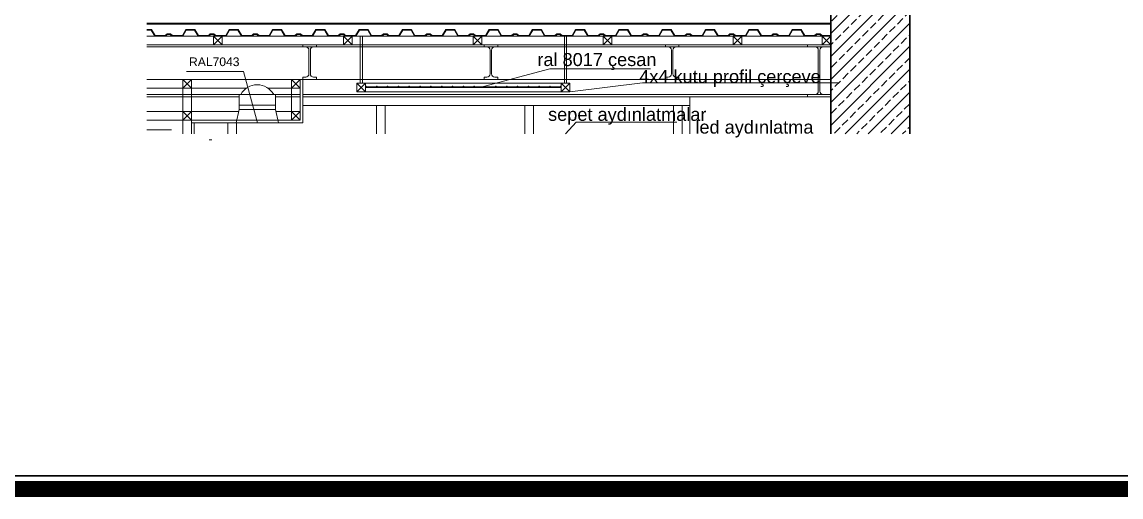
# Model space of a CAD drawing. Header units: millimetres. Extents: x 54215 to 67697, y 23496 to 56611.
# Drawn here: x 59759 to 60266, y 32174 to 32393 of the extents above; entities that cross this region are included whole.
import ezdxf

# ---------------------------------------------------------------- set-up
doc = ezdxf.new("R2010")
doc.units = ezdxf.units.MM
doc.layers.add('0 rölöve', color=7, linetype='Continuous', true_color=0xf1380e)
for name, color, linetype, lineweight in [('no3_ahsap gorunus arka ince', 53, 'Continuous', 15), ('no3_ahsap gorunus arka kalın', 43, 'Continuous', 15), ('no3_duvar kaplama', 8, 'Continuous', 0), ('no3_duvar mevcut', 4, 'Continuous', 35), ('no3_döşeme kaplama', 8, 'Continuous', 0), ('no3_kutu profil gorunus', 8, 'Continuous', 0), ('no3_kutuprofil kesit', 74, 'Continuous', 18), ('no3_lejand', 255, 'Continuous', 13), ('no3_tavan aydınlatma', 50, 'Continuous', 13), ('no3_yazı duvar', 152, 'Continuous', 0)]:
    doc.layers.add(name, color=color, linetype=linetype, lineweight=lineweight)
doc.layers.add('no3_alçıpan kesit', color=7, linetype='Continuous', lineweight=20, true_color=0xf5003d)
doc.styles.get("Standard").update_dxf_attribs({"font": 'arial.ttf'})

# ---------------------------------------------------------------- blocks, each defined once
blk = doc.blocks.new('çesan tavanbıdı')
at = {"layer": 'no3_kutu profil gorunus'}
for p, q in [((1977.78, 4837.69), (1977.78, 4859.38)), ((1978.78, 4837.69), (1978.78, 4859.38)), ((2072.08, 4837.69), (2072.08, 4859.38)), ((2073.08, 4837.69), (2073.08, 4859.38)), ((1980.28, 4837.69), (2070.58, 4837.69)), ((2070.58, 4835.99), (1980.28, 4835.99)), ((2070.58, 4835.69), (1980.28, 4835.69)), ((2070.58, 4833.69), (1980.28, 4833.69))]:
    blk.add_line(p, q, dxfattribs=at)
for centre in [(1980.43, 4836.14), (1985.43, 4836.14), (1990.43, 4836.14), (1995.43, 4836.14), (2000.43, 4836.14), (2005.43, 4836.14), (2010.43, 4836.14), (2015.43, 4836.14), (2020.43, 4836.14), (2025.43, 4836.14), (2030.43, 4836.14), (2035.43, 4836.14), (2040.43, 4836.14), (2045.43, 4836.14), (2050.43, 4836.14), (2055.43, 4836.14), (2060.43, 4836.14), (2065.43, 4836.14), (2070.43, 4836.14)]:
    blk.add_circle(centre, 0.15, dxfattribs=at)
at = {"layer": 'no3_kutuprofil kesit'}
for p, q in [((1976.28, 4833.69), (1980.28, 4837.69)), ((1980.28, 4833.69), (1976.28, 4837.69)), ((2070.58, 4833.69), (2074.58, 4837.69)), ((2074.58, 4833.69), (2070.58, 4837.69))]:
    blk.add_line(p, q, dxfattribs=at)
for points in [[(1976.28, 4833.69), (1980.28, 4833.69), (1980.28, 4837.69), (1976.28, 4837.69)], [(2070.58, 4833.69), (2074.58, 4833.69), (2074.58, 4837.69), (2070.58, 4837.69)]]:
    blk.add_lwpolyline(points, close=True, dxfattribs=at)
blk = doc.blocks.new('tttt')
at = {"layer": 'no3_tavan aydınlatma'}
for p, q in [((1863.51, 4802.4), (1846.81, 4802.4)), ((1846.81, 4802.4), (1846.81, 4797.4)), ((1863.51, 4797.4), (1863.51, 4802.4)), ((1863.51, 4797.4), (1846.81, 4797.4)), ((1846.81, 4797.4), (1846.81, 4795.4)), ((1863.51, 4795.4), (1863.51, 4797.4)), ((1845.41, 4789.31), (1846.81, 4795.4)), ((1863.51, 4795.4), (1846.81, 4795.4)), ((1864.91, 4789.31), (1863.51, 4795.4)), ((1845.41, 4789.31), (1864.91, 4789.31))]:
    blk.add_line(p, q, dxfattribs=at)
blk.add_arc((1855.08, 4798.02), 8.79, 29.8912, 150.1088, dxfattribs=at)

msp = doc.modelspace()

# ---------------------------------------------------------------- hatches: boundary and pattern name
at = {"layer": 'no3_duvar kaplama'}
h = msp.add_hatch(dxfattribs=at)
h.set_pattern_fill('JIS_STN_2.5', color=256, scale=3)
h.set_pattern_definition([(45, (46313.1646, 12958.237), (-5.3033009, 5.3033009), []), (45, (46318.4596, 12958.237), (-5.3033009, 5.3033009), [3.6, -1.5])])
h.paths.add_polyline_path([(60132.032, 32341.662), (60168.532, 32341.662), (60168.532, 32711.87), (59816.222, 32711.87), (59816.222, 32666.37), (59856.032, 32666.37), (59856.032, 32627.836), (59872.085, 32627.836), (59872.085, 32666.37), (59977.032, 32666.37), (59977.032, 32627.836), (59993.085, 32627.836), (59993.085, 32666.37), (60098.032, 32666.37), (60098.032, 32627.836), (60132.032, 32627.836)])

# ---------------------------------------------------------------- linework, layer by layer
at = {"layer": '0 rölöve'}
for p, q in [((60132.032, 32341.662), (60132.032, 32627.788)), ((60168.532, 32341.662), (60168.532, 32627.788))]:
    msp.add_line(p, q, dxfattribs=at)
at = {"layer": 'no3_ahsap gorunus arka ince'}
for p, q in [((60067.032, 32358.788), (59888.226, 32358.788)), ((60067.032, 32354.788), (59888.226, 32354.788)), ((59922.232, 32341.662), (59922.232, 32354.788)), ((59926.232, 32341.662), (59926.232, 32354.788)), ((59990.832, 32341.662), (59990.832, 32354.788)), ((59994.832, 32341.662), (59994.832, 32354.788)), ((60059.432, 32341.662), (60059.432, 32354.788)), ((60063.432, 32341.662), (60063.432, 32354.788)), ((59853.632, 32341.662), (59853.632, 32346.788)), ((59857.632, 32341.662), (59857.632, 32346.788))]:
    msp.add_line(p, q, dxfattribs=at)
at = {"layer": 'no3_ahsap gorunus arka kalın'}
msp.add_line((60067.032, 32341.662), (60067.032, 32358.788), dxfattribs=at)
at = {"layer": 'no3_alçıpan kesit'}
for p, q in [((59836.826, 32347.988), (59836.826, 32346.788)), ((59836.826, 32341.662), (59836.826, 32346.788)), ((59838.026, 32341.662), (59838.026, 32346.788)), ((59846.226, 32338.819), (59845.026, 32338.819))]:
    msp.add_line(p, q, dxfattribs=at)
for points in [[(59888.226, 32366.788), (59888.226, 32346.788), (59836.826, 32346.788)], [(59887.026, 32366.788), (59887.026, 32347.988), (59836.826, 32347.988)]]:
    msp.add_lwpolyline(points, dxfattribs=at)
at = {"layer": 'no3_duvar mevcut'}
for p, q in [((60168.532, 32341.662), (60168.532, 32711.87)), ((60132.032, 32341.662), (60132.032, 32627.836))]:
    msp.add_line(p, q, dxfattribs=at)
at = {"layer": 'no3_döşeme kaplama'}
for p, q in [((60132.032, 32392.788), (59816.222, 32392.788)), ((60132.032, 32392.288), (59816.222, 32392.288))]:
    msp.add_line(p, q, dxfattribs=at)
at = {"layer": 'no3_kutu profil gorunus'}
for p, q in [((59816.222, 32386.788), (60132.032, 32386.788)), ((59816.222, 32382.788), (60132.032, 32382.788)), ((60132.032, 32381.768), (59816.222, 32381.768)), ((60132.032, 32366.788), (59816.222, 32366.788)), ((59858.873, 32359.808), (59816.222, 32359.808)), ((59858.873, 32358.788), (59816.222, 32358.788)), ((59887.026, 32359.808), (59875.578, 32359.808)), ((59887.026, 32358.788), (59875.578, 32358.788)), ((60132.032, 32359.808), (59888.226, 32359.808)), ((60132.032, 32358.788), (59888.226, 32358.788))]:
    msp.add_line(p, q, dxfattribs=at)
for points in [[(59816.222, 32362.788), (59832.826, 32362.788), (59832.826, 32351.988), (59816.222, 32351.988)], [(59858.669, 32351.988), (59836.826, 32351.988), (59836.826, 32362.788), (59862.233, 32362.788)], [(59872.058, 32362.788), (59883.026, 32362.788), (59883.026, 32351.988), (59875.782, 32351.988)], [(59816.222, 32347.988), (59832.826, 32347.988), (59832.826, 32341.662)]]:
    msp.add_lwpolyline(points, dxfattribs=at)
at = {"layer": 'no3_kutuprofil kesit'}
for p, q in [((59846.958, 32386.788), (59850.958, 32382.788)), ((59850.958, 32386.788), (59846.958, 32382.788)), ((59906.958, 32386.788), (59910.958, 32382.788)), ((59910.958, 32386.788), (59906.958, 32382.788)), ((59966.958, 32386.788), (59970.958, 32382.788)), ((59970.958, 32386.788), (59966.958, 32382.788)), ((60026.958, 32386.788), (60030.958, 32382.788)), ((60030.958, 32386.788), (60026.958, 32382.788)), ((60086.958, 32386.788), (60090.958, 32382.788)), ((60090.958, 32386.788), (60086.958, 32382.788)), ((60128.032, 32386.788), (60132.032, 32382.788)), ((60132.032, 32386.788), (60128.032, 32382.788)), ((59832.826, 32362.788), (59836.826, 32366.788)), ((59836.826, 32362.788), (59832.826, 32366.788)), ((59883.026, 32362.788), (59887.026, 32366.788)), ((59887.026, 32362.788), (59883.026, 32366.788)), ((59832.826, 32347.988), (59836.826, 32351.988)), ((59836.826, 32347.988), (59832.826, 32351.988)), ((59883.026, 32347.988), (59887.026, 32351.988)), ((59887.026, 32347.988), (59883.026, 32351.988))]:
    msp.add_line(p, q, dxfattribs=at)
for points in [[(59816.222, 32389.788), (59816.304, 32389.788)], [(59816.222, 32389.488), (59816.304, 32389.488)], [(59816.304, 32389.788), (59818.404, 32389.788), (59820.004, 32387.088), (59824.604, 32387.088), (59825.504, 32387.888), (59827.104, 32387.888), (59828.004, 32387.088), (59832.604, 32387.088), (59834.204, 32389.788), (59836.304, 32389.788)], [(59816.304, 32389.488), (59818.233, 32389.488), (59819.833, 32386.788), (59824.718, 32386.788), (59825.618, 32387.588), (59826.99, 32387.588), (59827.89, 32386.788), (59832.775, 32386.788), (59834.375, 32389.488), (59836.304, 32389.488)], [(59836.304, 32389.788), (59838.404, 32389.788), (59840.004, 32387.088), (59844.604, 32387.088), (59845.504, 32387.888), (59847.104, 32387.888), (59848.004, 32387.088), (59852.604, 32387.088), (59854.204, 32389.788), (59856.304, 32389.788)], [(59836.304, 32389.488), (59838.233, 32389.488), (59839.833, 32386.788), (59844.718, 32386.788), (59845.618, 32387.588), (59846.99, 32387.588), (59847.89, 32386.788), (59852.775, 32386.788), (59854.375, 32389.488), (59856.304, 32389.488)], [(59856.304, 32389.788), (59858.404, 32389.788), (59860.004, 32387.088), (59864.604, 32387.088), (59865.504, 32387.888), (59867.104, 32387.888), (59868.004, 32387.088), (59872.604, 32387.088), (59874.204, 32389.788), (59876.304, 32389.788)], [(59856.304, 32389.488), (59858.233, 32389.488), (59859.833, 32386.788), (59864.718, 32386.788), (59865.618, 32387.588), (59866.99, 32387.588), (59867.89, 32386.788), (59872.775, 32386.788), (59874.375, 32389.488), (59876.304, 32389.488)], [(59876.304, 32389.788), (59878.404, 32389.788), (59880.004, 32387.088), (59884.604, 32387.088), (59885.504, 32387.888), (59887.104, 32387.888), (59888.004, 32387.088), (59892.604, 32387.088), (59894.204, 32389.788), (59896.304, 32389.788)], [(59876.304, 32389.488), (59878.233, 32389.488), (59879.833, 32386.788), (59884.718, 32386.788), (59885.618, 32387.588), (59886.99, 32387.588), (59887.89, 32386.788), (59892.775, 32386.788), (59894.375, 32389.488), (59896.304, 32389.488)], [(59896.304, 32389.788), (59898.404, 32389.788), (59900.004, 32387.088), (59904.604, 32387.088), (59905.504, 32387.888), (59907.104, 32387.888), (59908.004, 32387.088), (59912.604, 32387.088), (59914.204, 32389.788), (59916.304, 32389.788)], [(59896.304, 32389.488), (59898.233, 32389.488), (59899.833, 32386.788), (59904.718, 32386.788), (59905.618, 32387.588), (59906.99, 32387.588), (59907.89, 32386.788), (59912.775, 32386.788), (59914.375, 32389.488), (59916.304, 32389.488)], [(59916.304, 32389.788), (59918.404, 32389.788), (59920.004, 32387.088), (59924.604, 32387.088), (59925.504, 32387.888), (59927.104, 32387.888), (59928.004, 32387.088), (59932.604, 32387.088), (59934.204, 32389.788), (59936.304, 32389.788)], [(59916.304, 32389.488), (59918.233, 32389.488), (59919.833, 32386.788), (59924.718, 32386.788), (59925.618, 32387.588), (59926.99, 32387.588), (59927.89, 32386.788), (59932.775, 32386.788), (59934.375, 32389.488), (59936.304, 32389.488)], [(59936.304, 32389.788), (59938.404, 32389.788), (59940.004, 32387.088), (59944.604, 32387.088), (59945.504, 32387.888), (59947.104, 32387.888), (59948.004, 32387.088), (59952.604, 32387.088), (59954.204, 32389.788), (59956.304, 32389.788)], [(59936.304, 32389.488), (59938.233, 32389.488), (59939.833, 32386.788), (59944.718, 32386.788), (59945.618, 32387.588), (59946.99, 32387.588), (59947.89, 32386.788), (59952.775, 32386.788), (59954.375, 32389.488), (59956.304, 32389.488)], [(59956.304, 32389.788), (59958.404, 32389.788), (59960.004, 32387.088), (59964.604, 32387.088), (59965.504, 32387.888), (59967.104, 32387.888), (59968.004, 32387.088), (59972.604, 32387.088), (59974.204, 32389.788), (59976.304, 32389.788)], [(59956.304, 32389.488), (59958.233, 32389.488), (59959.833, 32386.788), (59964.718, 32386.788), (59965.618, 32387.588), (59966.99, 32387.588), (59967.89, 32386.788), (59972.775, 32386.788), (59974.375, 32389.488), (59976.304, 32389.488)], [(59976.304, 32389.788), (59978.404, 32389.788), (59980.004, 32387.088), (59984.604, 32387.088), (59985.504, 32387.888), (59987.104, 32387.888), (59988.004, 32387.088), (59992.604, 32387.088), (59994.204, 32389.788), (59996.304, 32389.788)], [(59976.304, 32389.488), (59978.233, 32389.488), (59979.833, 32386.788), (59984.718, 32386.788), (59985.618, 32387.588), (59986.99, 32387.588), (59987.89, 32386.788), (59992.775, 32386.788), (59994.375, 32389.488), (59996.304, 32389.488)], [(59996.304, 32389.788), (59998.404, 32389.788), (60000.004, 32387.088), (60004.604, 32387.088), (60005.504, 32387.888), (60007.104, 32387.888), (60008.004, 32387.088), (60012.604, 32387.088), (60014.204, 32389.788), (60016.304, 32389.788)], [(59996.304, 32389.488), (59998.233, 32389.488), (59999.833, 32386.788), (60004.718, 32386.788), (60005.618, 32387.588), (60006.99, 32387.588), (60007.89, 32386.788), (60012.775, 32386.788), (60014.375, 32389.488), (60016.304, 32389.488)], [(60016.304, 32389.788), (60018.404, 32389.788), (60020.004, 32387.088), (60024.604, 32387.088), (60025.504, 32387.888), (60027.104, 32387.888), (60028.004, 32387.088), (60032.604, 32387.088), (60034.204, 32389.788), (60036.304, 32389.788)], [(60016.304, 32389.488), (60018.233, 32389.488), (60019.833, 32386.788), (60024.718, 32386.788), (60025.618, 32387.588), (60026.99, 32387.588), (60027.89, 32386.788), (60032.775, 32386.788), (60034.375, 32389.488), (60036.304, 32389.488)], [(60036.304, 32389.788), (60038.404, 32389.788), (60040.004, 32387.088), (60044.604, 32387.088), (60045.504, 32387.888), (60047.104, 32387.888), (60048.004, 32387.088), (60052.604, 32387.088), (60054.204, 32389.788), (60056.304, 32389.788)], [(60036.304, 32389.488), (60038.233, 32389.488), (60039.833, 32386.788), (60044.718, 32386.788), (60045.618, 32387.588), (60046.99, 32387.588), (60047.89, 32386.788), (60052.775, 32386.788), (60054.375, 32389.488), (60056.304, 32389.488)], [(60056.304, 32389.788), (60058.404, 32389.788), (60060.004, 32387.088), (60064.604, 32387.088), (60065.504, 32387.888), (60067.104, 32387.888), (60068.004, 32387.088), (60072.604, 32387.088), (60074.204, 32389.788), (60076.304, 32389.788)], [(60056.304, 32389.488), (60058.233, 32389.488), (60059.833, 32386.788), (60064.718, 32386.788), (60065.618, 32387.588), (60066.99, 32387.588), (60067.89, 32386.788), (60072.775, 32386.788), (60074.375, 32389.488), (60076.304, 32389.488)], [(60076.304, 32389.788), (60078.404, 32389.788), (60080.004, 32387.088), (60084.604, 32387.088), (60085.504, 32387.888), (60087.104, 32387.888), (60088.004, 32387.088), (60092.604, 32387.088), (60094.204, 32389.788), (60096.304, 32389.788)], [(60076.304, 32389.488), (60078.233, 32389.488), (60079.833, 32386.788), (60084.718, 32386.788), (60085.618, 32387.588), (60086.99, 32387.588), (60087.89, 32386.788), (60092.775, 32386.788), (60094.375, 32389.488), (60096.304, 32389.488)], [(60096.304, 32389.788), (60098.404, 32389.788), (60100.004, 32387.088), (60104.604, 32387.088), (60105.504, 32387.888), (60107.104, 32387.888), (60108.004, 32387.088), (60112.604, 32387.088), (60114.204, 32389.788), (60116.304, 32389.788)], [(60096.304, 32389.488), (60098.233, 32389.488), (60099.833, 32386.788), (60104.718, 32386.788), (60105.618, 32387.588), (60106.99, 32387.588), (60107.89, 32386.788), (60112.775, 32386.788), (60114.375, 32389.488), (60116.304, 32389.488)], [(60116.304, 32389.788), (60118.404, 32389.788), (60120.004, 32387.088), (60124.604, 32387.088), (60125.504, 32387.888), (60127.104, 32387.888), (60128.004, 32387.088), (60132.032, 32387.088)], [(60116.304, 32389.488), (60118.233, 32389.488), (60119.833, 32386.788), (60124.718, 32386.788), (60125.618, 32387.588), (60126.99, 32387.588), (60127.89, 32386.788), (60132.032, 32386.788)]]:
    msp.add_lwpolyline(points, dxfattribs=at)
for points in [[(59850.958, 32386.788), (59850.958, 32382.788), (59846.958, 32382.788), (59846.958, 32386.788)], [(59910.958, 32386.788), (59910.958, 32382.788), (59906.958, 32382.788), (59906.958, 32386.788)], [(59970.958, 32386.788), (59970.958, 32382.788), (59966.958, 32382.788), (59966.958, 32386.788)], [(60030.958, 32386.788), (60030.958, 32382.788), (60026.958, 32382.788), (60026.958, 32386.788)], [(60090.958, 32386.788), (60090.958, 32382.788), (60086.958, 32382.788), (60086.958, 32386.788)], [(60132.032, 32386.788), (60132.032, 32382.788), (60128.032, 32382.788), (60128.032, 32386.788)], [(59832.826, 32362.788), (59836.826, 32362.788), (59836.826, 32366.788), (59832.826, 32366.788)], [(59883.026, 32362.788), (59887.026, 32362.788), (59887.026, 32366.788), (59883.026, 32366.788)], [(59832.826, 32347.988), (59836.826, 32347.988), (59836.826, 32351.988), (59832.826, 32351.988)], [(59883.026, 32347.988), (59887.026, 32347.988), (59887.026, 32351.988), (59883.026, 32351.988)]]:
    msp.add_lwpolyline(points, close=True, dxfattribs=at)
for points in [[(59891.706, 32369.308), (59891.706, 32380.268, -0.4142136), (59893.206, 32381.768), (59894.526, 32381.768), (59894.526, 32382.788), (59888.226, 32382.788), (59888.226, 32381.768), (59889.546, 32381.768, -0.4142136), (59891.046, 32380.268), (59891.046, 32369.308, -0.4142136), (59889.546, 32367.808), (59888.226, 32367.808), (59888.226, 32366.788), (59894.526, 32366.788), (59894.526, 32367.808), (59893.206, 32367.808, -0.4142136)], [(59975.416, 32369.308), (59975.416, 32380.268, -0.4142136), (59976.916, 32381.768), (59978.236, 32381.768), (59978.236, 32382.788), (59971.936, 32382.788), (59971.936, 32381.768), (59973.256, 32381.768, -0.4142136), (59974.756, 32380.268), (59974.756, 32369.308, -0.4142136), (59973.256, 32367.808), (59971.936, 32367.808), (59971.936, 32366.788), (59978.236, 32366.788), (59978.236, 32367.808), (59976.916, 32367.808, -0.4142136)], [(60059.127, 32369.308), (60059.127, 32380.268, -0.4142136), (60060.627, 32381.768), (60061.947, 32381.768), (60061.947, 32382.788), (60055.647, 32382.788), (60055.647, 32381.768), (60056.967, 32381.768, -0.4142136), (60058.467, 32380.268), (60058.467, 32369.308, -0.4142136), (60056.967, 32367.808), (60055.647, 32367.808), (60055.647, 32366.788), (60061.947, 32366.788), (60061.947, 32367.808), (60060.627, 32367.808, -0.4142136)], [(60126.302, 32361.308), (60126.302, 32380.268, 0.4142136), (60124.802, 32381.768), (60121.232, 32381.768), (60121.232, 32382.788), (60132.032, 32382.788), (60132.032, 32381.768), (60128.462, 32381.768, 0.4142136), (60126.962, 32380.268), (60126.962, 32361.308, 0.4142136), (60128.462, 32359.808), (60132.032, 32359.808), (60132.032, 32358.788), (60121.232, 32358.788), (60121.232, 32359.808), (60124.802, 32359.808, 0.4142136)]]:
    msp.add_lwpolyline(points, format="xyb", close=True, dxfattribs=at)
at = {"layer": 'no3_lejand', "color": 1, "const_width": 7.466}
msp.add_lwpolyline([(60520.193, 32177.727), (58996.843, 32177.727), (58996.843, 32757.727), (60520.193, 32757.727), (60520.193, 32442.108, -0.4142136), (60510.158, 32432.073), (60358.636, 32432.073, 0.4142136), (60354.622, 32428.06), (60354.622, 32330.525, 0.4142136), (60358.636, 32326.511), (60510.158, 32326.511, -0.4142136), (60520.193, 32316.476), (60520.193, 32177.727)], format="xyb", dxfattribs=at)
at = {"layer": 'no3_lejand', "color": 252, "const_width": 0.854}
msp.add_lwpolyline([(60514.172, 32442.108, -0.4142136), (60510.158, 32438.094), (60358.636, 32438.094, 0.4142136), (60348.601, 32428.06), (60348.601, 32330.525, 0.4142136), (60358.636, 32320.49), (60510.158, 32320.49, -0.4142136), (60514.172, 32316.476), (60514.172, 32183.748), (59002.863, 32183.748), (59002.863, 32751.707), (60514.172, 32751.707), (60514.172, 32442.108)], format="xyb", dxfattribs=at)
at = {"layer": 'no3_yazı duvar'}
for points in [[(59867.226, 32346.788), (59860.75, 32370.452), (59834.511, 32370.452)], [(59971.656, 32363.544), (60002.262, 32371.695), (60048.769, 32371.695)], [(60011.526, 32361.094), (60045.045, 32365.259), (60135.64, 32365.259)], [(59816.222, 32343.469), (59827.547, 32343.469)], [(60009.508, 32341.662), (60014.502, 32347.063), (60061.009, 32347.063)]]:
    msp.add_lwpolyline(points, dxfattribs=at)

# ---------------------------------------------------------------- block references
at = {"layer": '0 rölöve'}
for name, p in [('çesan tavanbıdı', (57936.95, 27527.408)), ('tttt', (58012.065, 27557.478))]:
    msp.add_blockref(name, p, dxfattribs=at)

# ---------------------------------------------------------------- texts
at = {"layer": 'no3_yazı duvar'}
for s, insert, char_height, width, attachment_point in [('ral 8017 çesan', (60051.53, 32378.945), 6, 143.81258, 3), ('RAL7043', (59835.674, 32376.915), 4, 63.84297, 1), ('4x4 kutu profil çerçeve', (60127.423, 32371.113), 6, 143.81258, 3), ('sepet aydınlatmalar', (60074.641, 32353.655), 6, 143.81258, 3), ('led aydınlatma', (60124.045, 32347.762), 6, 143.81258, 3)]:
    msp.add_mtext(s, dxfattribs=dict(at, insert=insert, char_height=char_height, width=width, attachment_point=attachment_point))

doc.saveas('drawing.dxf')
